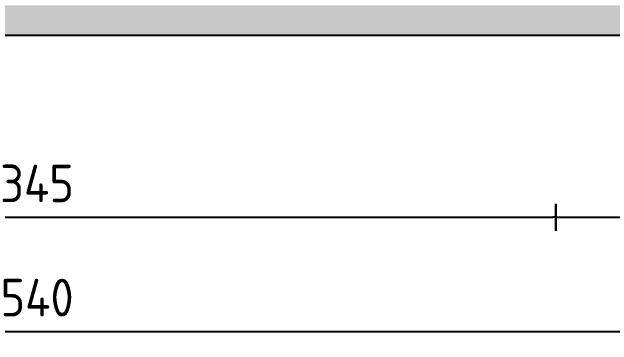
# Model space of a CAD drawing. Header units: millimetres. Extents: x 0 to 420, y 0 to 297.
# Drawn here: x 228.07 to 267.96, y 108.07 to 130.2 of the extents above; entities that cross this region are included whole.
import ezdxf

# ---------------------------------------------------------------- set-up
doc = ezdxf.new("R2010")
doc.units = ezdxf.units.MM
doc.header["$LTSCALE"] = 10
doc.header["$MEASUREMENT"] = 0
doc.layers.add('L25', color=1, linetype='Continuous')
doc.layers.add('T25', color=1, linetype='Continuous')
doc.layers.add('YELLOW', color=7, linetype='Continuous', true_color=0xfcd900)
doc.styles.add('ISO', font='isocp2.shx')
doc.dimstyles.new('SIGNSDIM', dxfattribs={"dimtxt": 2.5, "dimasz": 0.2, "dimexe": 1.5, "dimexo": 2, "dimgap": 1, "dimtad": 1, "dimdec": 4, "dimlfac": 5, "dimrnd": 1, "dimdsep": 46, "dimtxsty": 'ISO', "dimblk": 'SGNDIM', "dimcen": 2.5, "dimse2": 1, "dimadec": 0, "dimazin": 0, "dimtfac": 1, "dimtdec": 4, "dimtix": 1, "dimtmove": 0, "dimatfit": 3, "dimldrblk": 'SGNDIM', "dimfxl": 1, "dimtolj": 1, "dimtzin": 0, "dimarcsym": 0})

# ---------------------------------------------------------------- blocks, each defined once
blk = doc.blocks.new('SGNDIM')
for p, q in [((0, 4.5), (0, -4.5)), ((0, 0), (-1, 0))]:
    blk.add_line(p, q)
blk = doc.blocks.new('*D39')
at = {"layer": 'Defpoints', "color": 0}
for p in [(175.692, 128.633), (283.782, 128.633), (283.782, 108.969)]:
    blk.add_point(p, dxfattribs=at)
at = {"layer": 'T25', "color": 0, "lineweight": -2}
blk.add_line((175.892, 108.969), (283.582, 108.969), dxfattribs=at)
at = {"layer": 'T25', "color": 0, "lineweight": -2, "xscale": 0.2, "yscale": 0.2, "zscale": 0.2, "rotation": 180}
blk.add_blockref('SGNDIM', (175.692, 108.969), dxfattribs=at)
at = {"layer": 'T25', "color": 0, "lineweight": -2, "xscale": 0.2, "yscale": 0.2, "zscale": 0.2}
blk.add_blockref('SGNDIM', (283.782, 108.969), dxfattribs=at)
at = {"layer": 'T25', "color": 0, "insert": (229.737, 111.219), "char_height": 2.5, "attachment_point": 5, "style": 'ISO'}
blk.add_mtext('\\A1;540', dxfattribs=at)
blk = doc.blocks.new('*D41')
at = {"layer": 'Defpoints', "color": 0}
for p in [(264.222, 128.633), (304.737, 128.633), (304.737, 116.556)]:
    blk.add_point(p, dxfattribs=at)
at = {"layer": 'T25', "color": 0, "lineweight": -2}
for p, q in [((304.737, 126.633), (304.737, 115.056)), ((264.422, 116.556), (304.537, 116.556))]:
    blk.add_line(p, q, dxfattribs=at)
at = {"layer": 'T25', "color": 0, "lineweight": -2, "xscale": 0.2, "yscale": 0.2, "zscale": 0.2, "rotation": 180}
blk.add_blockref('SGNDIM', (264.222, 116.556), dxfattribs=at)
at = {"layer": 'T25', "color": 0, "lineweight": -2, "xscale": 0.2, "yscale": 0.2, "zscale": 0.2}
blk.add_blockref('SGNDIM', (304.737, 116.556), dxfattribs=at)
at = {"layer": 'T25', "color": 0, "insert": (284.48, 118.806), "char_height": 2.5, "attachment_point": 5, "style": 'ISO'}
blk.add_mtext('\\A1;203', dxfattribs=at)
blk = doc.blocks.new('*D42')
at = {"layer": 'Defpoints', "color": 0}
for p in [(195.252, 128.633), (264.222, 128.633), (264.222, 116.556)]:
    blk.add_point(p, dxfattribs=at)
at = {"layer": 'T25', "color": 0, "lineweight": -2}
blk.add_line((195.452, 116.556), (264.022, 116.556), dxfattribs=at)
at = {"layer": 'T25', "color": 0, "lineweight": -2, "xscale": 0.2, "yscale": 0.2, "zscale": 0.2, "rotation": 180}
blk.add_blockref('SGNDIM', (195.252, 116.556), dxfattribs=at)
at = {"layer": 'T25', "color": 0, "lineweight": -2, "xscale": 0.2, "yscale": 0.2, "zscale": 0.2}
blk.add_blockref('SGNDIM', (264.222, 116.556), dxfattribs=at)
at = {"layer": 'T25', "color": 0, "insert": (229.737, 118.806), "char_height": 2.5, "attachment_point": 5, "style": 'ISO'}
blk.add_mtext('\\A1;345', dxfattribs=at)

msp = doc.modelspace()

# ---------------------------------------------------------------- hatches: boundary and pattern name
at = {"layer": 'YELLOW'}
h = msp.add_hatch(color=256, dxfattribs=at)
edge = h.paths.add_edge_path(flags=16)
edge.add_line((156.736977, 138.632541), (156.736977, 218.723121))
edge.add_arc((164.736977, 218.723121), 8, 90, 180, ccw=False)
edge.add_line((164.736977, 226.723121), (294.736977, 226.723121))
edge.add_arc((294.736977, 218.723121), 8, 0, 90, ccw=False)
edge.add_line((302.736977, 218.723121), (302.736977, 138.632541))
edge.add_arc((294.736977, 138.632541), 8, -90, 0, ccw=False)
edge.add_line((294.736977, 130.632541), (164.736977, 130.632541))
edge.add_arc((164.736977, 138.632541), 8, 180, 270, ccw=False)
edge = h.paths.add_edge_path()
edge.add_line((154.736977, 138.632541), (154.736977, 218.723121))
edge.add_arc((164.736977, 218.723121), 10, 90, 180, ccw=False)
edge.add_line((164.736977, 228.723121), (294.736977, 228.723121))
edge.add_arc((294.736977, 218.723121), 10, 0, 90, ccw=False)
edge.add_line((304.736977, 218.723121), (304.736977, 138.632541))
edge.add_arc((294.736977, 138.632541), 10, -90, 0, ccw=False)
edge.add_line((294.736977, 128.632541), (164.736977, 128.632541))
edge.add_arc((164.736977, 138.632541), 10, 180, 270, ccw=False)

# ---------------------------------------------------------------- linework, layer by layer
at = {"layer": 'L25'}
msp.add_lwpolyline([(154.736977, 138.632541), (154.736977, 218.723121, -0.414213562), (164.736977, 228.723121), (294.736977, 228.723121, -0.414213562), (304.736977, 218.723121), (304.736977, 138.632541, -0.414213562), (294.736977, 128.632541), (164.736977, 128.632541, -0.414213562)], format="xyb", close=True, dxfattribs=at)

# ---------------------------------------------------------------- dimensions: what is measured, and where the dimension line sits
at = {"layer": 'T25'}
for base, p1, p2, override, picture, middle in [((283.78236, 108.969314), (175.691593, 128.632541), (283.78236, 128.632541), {"dimse1": 1}, '*D39', (229.736977, 111.219314)), ((264.222133, 116.556178), (195.251821, 128.632541), (264.222133, 128.632541), {"dimse1": 1}, '*D42', (229.736977, 118.806178)), ((304.736977, 116.556178), (264.222133, 128.632541), (304.736977, 128.632541), {"dimse1": 1, "dimse2": 0}, '*D41', (284.479555, 118.806424))]:
    dim = msp.add_linear_dim(base=base, p1=p1, p2=p2, dimstyle='SIGNSDIM', override=override, dxfattribs=at)
    dim.commit()
    dim.dimension.update_dxf_attribs({"geometry": picture, "text_midpoint": middle})

doc.saveas('drawing.dxf')
